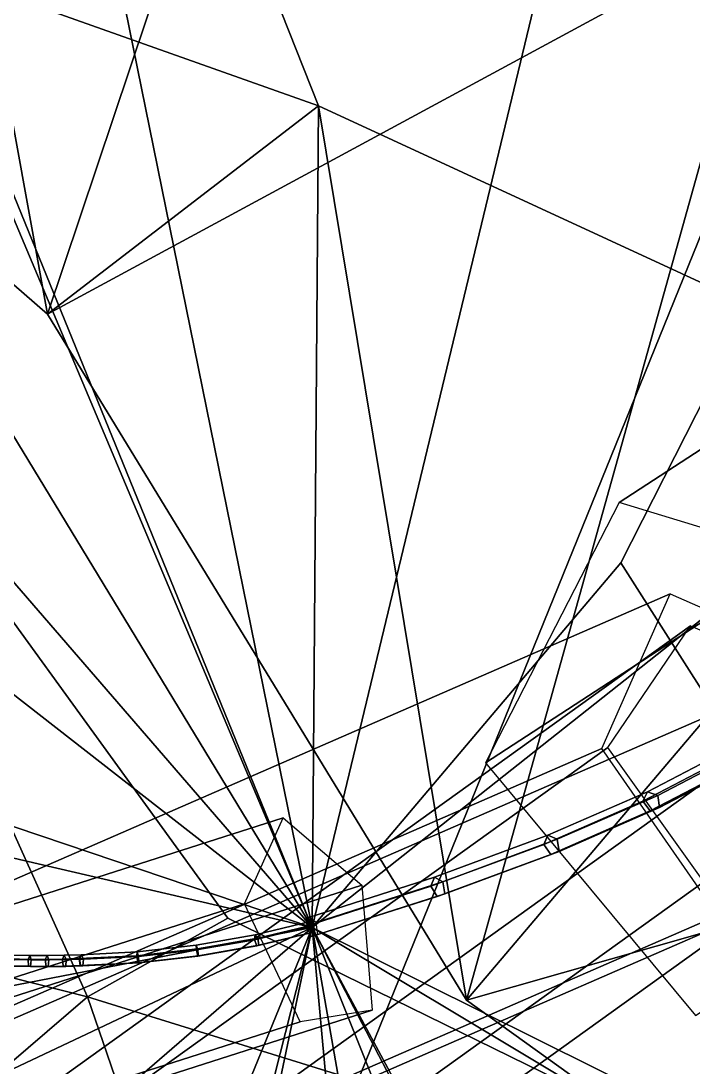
# Model space of a CAD drawing. Header units: metres. Extents: x -317 to 277, y -489 to 236.
# Drawn here: x -146.5 to -142.81, y -133.7 to -127.96 of the extents above; entities that cross this region are included whole.
import ezdxf

# ---------------------------------------------------------------- set-up
doc = ezdxf.new("R2010")
doc.units = ezdxf.units.M

msp = doc.modelspace()

# ---------------------------------------------------------------- linework, layer by layer
at = {"layer": 'Newplan_1Pdncle', "color": 3}
for points in [[(-145.0571, -132.3366, 725.2916), (-160.0123, -137.1202, 735.4659), (-160.2247, -137.5915, 734.9321), (-145.2695, -132.8078, 724.7578)], [(-144.6258, -132.7048, 725.7523), (-159.5811, -137.4885, 735.9266), (-160.0123, -137.1202, 735.4659), (-145.0571, -132.3366, 725.2916)], [(-144.5689, -133.3927, 725.5126), (-159.5241, -138.1764, 735.6869), (-159.5811, -137.4885, 735.9266), (-144.6258, -132.7048, 725.7523)], [(-145.2695, -132.8078, 724.7578), (-160.2247, -137.5915, 734.9321), (-159.9196, -138.2397, 735.0758), (-144.9644, -133.456, 724.9016)], [(-144.9644, -133.456, 724.9016), (-159.9196, -138.2397, 735.0758), (-159.5241, -138.1764, 735.6869), (-144.5689, -133.3927, 725.5126)]]:
    msp.add_3dface(points, dxfattribs=at)
at = {"layer": 'Newplan_Intrnd', "color": 3}
for points in [[(-133.271, -124.1412, 703.1854), (-143.2122, -130.6059, 723.0386), (-143.947, -132.0338, 722.2057), (-134.0368, -125.5909, 702.4208)], [(-131.6051, -124.5969, 703.7234), (-141.5966, -131.097, 723.6876), (-143.2122, -130.6059, 723.0386), (-133.271, -124.1412, 703.1854)], [(-134.0368, -125.5909, 702.4208), (-143.947, -132.0338, 722.2057), (-142.7924, -133.4207, 722.3323), (-132.8512, -126.956, 702.4791)], [(-142.8204, -131.282, 723.0324), (-147.5975, -134.7089, 733.0544), (-148.0521, -135.3773, 732.6091), (-143.275, -131.9504, 722.5872)], [(-142.0218, -131.6227, 723.2966), (-146.7989, -135.0496, 733.3185), (-147.5975, -134.7089, 733.0544), (-142.8204, -131.282, 723.0324)], [(-141.9764, -132.4867, 723.0228), (-146.7535, -135.9136, 733.0447), (-146.7989, -135.0496, 733.3185), (-142.0218, -131.6227, 723.2966)], [(-143.275, -131.9504, 722.5872), (-148.0521, -135.3773, 732.6091), (-147.5236, -136.115, 732.6088), (-142.7465, -132.6881, 722.5869)], [(-142.5934, -131.9511, 722.9078), (-143.057, -132.1932, 723.5972), (-143.0821, -132.2452, 723.562), (-142.6185, -132.0031, 722.8727)], [(-142.5369, -131.9716, 722.9386), (-143.0004, -132.2138, 723.6279), (-143.057, -132.1932, 723.5972), (-142.5934, -131.9511, 722.9078)], [(-142.6185, -132.0031, 722.8727), (-143.0821, -132.2452, 723.562), (-143.0413, -132.2984, 723.5707), (-142.5777, -132.0562, 722.8814)], [(-142.5271, -132.0376, 722.9221), (-142.9906, -132.2797, 723.6114), (-143.0004, -132.2138, 723.6279), (-142.5369, -131.9716, 722.9386)], [(-142.5777, -132.0562, 722.8814), (-143.0413, -132.2984, 723.5707), (-142.9906, -132.2797, 723.6114), (-142.5271, -132.0376, 722.9221)], [(-143.057, -132.1932, 723.5972), (-143.6039, -132.4313, 724.2209), (-143.6261, -132.4819, 724.1821), (-143.0821, -132.2452, 723.562)], [(-143.0004, -132.2138, 723.6279), (-143.552, -132.454, 724.2577), (-143.6039, -132.4313, 724.2209), (-143.057, -132.1932, 723.5972)], [(-142.9906, -132.2797, 723.6114), (-143.5421, -132.52, 724.2411), (-143.552, -132.454, 724.2577), (-143.0004, -132.2138, 723.6279)], [(-143.0821, -132.2452, 723.562), (-143.6261, -132.4819, 724.1821), (-143.5882, -132.5365, 724.1945), (-143.0413, -132.2984, 723.5707)], [(-143.0413, -132.2984, 723.5707), (-143.5882, -132.5365, 724.1945), (-143.5421, -132.52, 724.2411), (-142.9906, -132.2797, 723.6114)], [(-143.6039, -132.4313, 724.2209), (-144.227, -132.6624, 724.7715), (-144.246, -132.7117, 724.7294), (-143.6261, -132.4819, 724.1821)], [(-143.552, -132.454, 724.2577), (-144.1805, -132.6873, 724.8137), (-144.227, -132.6624, 724.7715), (-143.6039, -132.4313, 724.2209)], [(-143.5421, -132.52, 724.2411), (-144.1706, -132.7533, 724.7972), (-144.1805, -132.6873, 724.8137), (-143.552, -132.454, 724.2577)], [(-142.7465, -132.6881, 722.5869), (-147.5236, -136.115, 732.6088), (-146.7535, -135.9136, 733.0447), (-141.9764, -132.4867, 723.0228)], [(-143.6261, -132.4819, 724.1821), (-144.246, -132.7117, 724.7294), (-144.2113, -132.7675, 724.7451), (-143.5882, -132.5365, 724.1945)], [(-143.5882, -132.5365, 724.1945), (-144.2113, -132.7675, 724.7451), (-144.1706, -132.7533, 724.7972), (-143.5421, -132.52, 724.2411)], [(-144.227, -132.6624, 724.7715), (-144.9169, -132.883, 725.2407), (-144.9322, -132.9311, 725.1957), (-144.246, -132.7117, 724.7294)], [(-144.1805, -132.6873, 724.8137), (-144.8764, -132.91, 725.2876), (-144.9169, -132.883, 725.2407), (-144.227, -132.6624, 724.7715)], [(-144.1706, -132.7533, 724.7972), (-144.8666, -132.976, 725.2711), (-144.8764, -132.91, 725.2876), (-144.1805, -132.6873, 724.8137)], [(-144.246, -132.7117, 724.7294), (-144.9322, -132.9311, 725.1957), (-144.9012, -132.9882, 725.2143), (-144.2113, -132.7675, 724.7451)], [(-144.2113, -132.7675, 724.7451), (-144.9012, -132.9882, 725.2143), (-144.8666, -132.976, 725.2711), (-144.1706, -132.7533, 724.7972)]]:
    msp.add_3dface(points, dxfattribs=at)
at = {"layer": 'Newplan_Mrstm', "color": 3}
for points in [[(-146.3526, -129.5708, 733.0635), (-143.1731, -120.1059, 744.6378), (-147.9376, -120.8503, 738.688)], [(-146.3526, -129.5708, 733.0635), (-147.9376, -120.8503, 738.688), (-143.1731, -120.1059, 744.6378)], [(-142.4014, -127.4343, 742.5513), (-143.1731, -120.1059, 744.6378), (-146.3526, -129.5708, 733.0635)], [(-142.4014, -127.4343, 742.5513), (-146.3526, -129.5708, 733.0635), (-143.1731, -120.1059, 744.6378)], [(-146.3526, -129.5708, 733.0635), (-147.9376, -120.8503, 738.688), (-149.5865, -126.7535, 730.9904)], [(-146.3526, -129.5708, 733.0635), (-149.5865, -126.7535, 730.9904), (-147.9376, -120.8503, 738.688)], [(-144.8985, -132.9377, 725.2421), (-149.3135, -122.1098, 728.3858), (-150.6986, -126.2324, 725.3316)], [(-144.8985, -132.9377, 725.2421), (-150.6986, -126.2324, 725.3316), (-149.3135, -122.1098, 728.3858)], [(-144.8985, -132.9377, 725.2421), (-143.6832, -127.8921, 729.6197), (-149.3135, -122.1098, 728.3858)], [(-144.8985, -132.9377, 725.2421), (-149.3135, -122.1098, 728.3858), (-143.6832, -127.8921, 729.6197)], [(-144.8635, -128.4287, 732.876), (-149.5865, -126.7535, 730.9904), (-146.8205, -123.4969, 732.5767)], [(-144.8635, -128.4287, 732.876), (-146.8205, -123.4969, 732.5767), (-149.5865, -126.7535, 730.9904)], [(-146.8205, -123.4969, 732.5767), (-147.0527, -127.8256, 725.9927), (-144.8985, -132.9377, 725.2421)], [(-146.8205, -123.4969, 732.5767), (-144.8985, -132.9377, 725.2421), (-147.0527, -127.8256, 725.9927)], [(-144.8635, -128.4287, 732.876), (-146.8205, -123.4969, 732.5767), (-144.8985, -132.9377, 725.2421)], [(-144.8635, -128.4287, 732.876), (-144.8985, -132.9377, 725.2421), (-146.8205, -123.4969, 732.5767)], [(-150.6986, -126.2324, 725.3316), (-153.8634, -125.9478, 721.0719), (-144.8985, -132.9377, 725.2421)], [(-150.6986, -126.2324, 725.3316), (-144.8985, -132.9377, 725.2421), (-153.8634, -125.9478, 721.0719)], [(-153.8634, -125.9478, 721.0719), (-148.8476, -132.0211, 721.3818), (-144.8985, -132.9377, 725.2421)], [(-153.8634, -125.9478, 721.0719), (-144.8985, -132.9377, 725.2421), (-148.8476, -132.0211, 721.3818)], [(-144.8635, -128.4287, 732.876), (-146.3526, -129.5708, 733.0635), (-149.5865, -126.7535, 730.9904)], [(-144.8635, -128.4287, 732.876), (-149.5865, -126.7535, 730.9904), (-146.3526, -129.5708, 733.0635)], [(-144.8985, -132.9377, 725.2421), (-148.2506, -127.4258, 723.1252), (-153.9926, -129.8682, 717.86)], [(-144.8985, -132.9377, 725.2421), (-153.9926, -129.8682, 717.86), (-148.2506, -127.4258, 723.1252)], [(-144.0504, -133.3376, 734.8538), (-142.4014, -127.4343, 742.5513), (-146.3526, -129.5708, 733.0635)], [(-144.0504, -133.3376, 734.8538), (-146.3526, -129.5708, 733.0635), (-142.4014, -127.4343, 742.5513)], [(-144.0504, -133.3376, 734.8538), (-138.0265, -131.6221, 745.7177), (-142.4014, -127.4343, 742.5513)], [(-144.0504, -133.3376, 734.8538), (-142.4014, -127.4343, 742.5513), (-138.0265, -131.6221, 745.7177)], [(-144.0504, -133.3376, 734.8538), (-146.3526, -129.5708, 733.0635), (-144.8635, -128.4287, 732.876)], [(-144.0504, -133.3376, 734.8538), (-144.8635, -128.4287, 732.876), (-146.3526, -129.5708, 733.0635)], [(-144.8985, -132.9377, 725.2421), (-141.2844, -130.081, 736.4401), (-144.8635, -128.4287, 732.876)], [(-144.8985, -132.9377, 725.2421), (-144.8635, -128.4287, 732.876), (-141.2844, -130.081, 736.4401)], [(-141.2844, -130.081, 736.4401), (-144.0504, -133.3376, 734.8538), (-144.8635, -128.4287, 732.876)], [(-141.2844, -130.081, 736.4401), (-144.8635, -128.4287, 732.876), (-144.0504, -133.3376, 734.8538)], [(-140.5528, -135.0966, 736.3359), (-142.1965, -128.9553, 735.5425), (-143.2039, -130.936, 730.1876)], [(-140.5528, -135.0966, 736.3359), (-143.2039, -130.936, 730.1876), (-142.1965, -128.9553, 735.5425)], [(-144.6835, -133.8687, 734.852), (-139.1141, -134.115, 745.7521), (-142.7527, -129.1113, 739.1191)], [(-144.6835, -133.8687, 734.852), (-142.7527, -129.1113, 739.1191), (-139.1141, -134.115, 745.7521)], [(-144.6835, -133.8687, 734.852), (-142.7527, -129.1113, 739.1191), (-140.5528, -135.0966, 736.3359)], [(-144.6835, -133.8687, 734.852), (-140.5528, -135.0966, 736.3359), (-142.7527, -129.1113, 739.1191)], [(-146.1327, -133.3179, 781.6201), (-147.9171, -129.3632, 786.1536), (-151.4007, -131.9843, 780.7606)], [(-146.1327, -133.3179, 781.6201), (-151.4007, -131.9843, 780.7606), (-147.9171, -129.3632, 786.1536)], [(-145.3622, -132.8869, 785.0154), (-147.9171, -129.3632, 786.1536), (-146.1327, -133.3179, 781.6201)], [(-145.3622, -132.8869, 785.0154), (-146.1327, -133.3179, 781.6201), (-147.9171, -129.3632, 786.1536)], [(-144.8985, -132.9377, 725.2421), (-153.9926, -129.8682, 717.86), (-151.8314, -134.2825, 719.8815)], [(-144.8985, -132.9377, 725.2421), (-151.8314, -134.2825, 719.8815), (-153.9926, -129.8682, 717.86)], [(-144.8985, -132.9377, 725.2421), (-140.9146, -135.3259, 730.1942), (-141.2844, -130.081, 736.4401)], [(-144.8985, -132.9377, 725.2421), (-141.2844, -130.081, 736.4401), (-140.9146, -135.3259, 730.1942)], [(-141.2844, -130.081, 736.4401), (-138.8633, -137.0617, 738.5672), (-144.0504, -133.3376, 734.8538)], [(-141.2844, -130.081, 736.4401), (-144.0504, -133.3376, 734.8538), (-138.8633, -137.0617, 738.5672)], [(-140.5528, -135.0966, 736.3359), (-143.2039, -130.936, 730.1876), (-144.8985, -132.9377, 725.2421)], [(-140.5528, -135.0966, 736.3359), (-144.8985, -132.9377, 725.2421), (-143.2039, -130.936, 730.1876)], [(-138.8633, -137.0617, 738.5672), (-138.0265, -131.6221, 745.7177), (-144.0504, -133.3376, 734.8538)], [(-138.8633, -137.0617, 738.5672), (-144.0504, -133.3376, 734.8538), (-138.0265, -131.6221, 745.7177)], [(-147.6599, -134.6281, 778.5606), (-146.1327, -133.3179, 781.6201), (-151.4007, -131.9843, 780.7606)], [(-147.6599, -134.6281, 778.5606), (-151.4007, -131.9843, 780.7606), (-146.1327, -133.3179, 781.6201)], [(-146.1327, -133.3179, 781.6201), (-141.6223, -134.719, 785.3631), (-145.3622, -132.8869, 785.0154)], [(-146.1327, -133.3179, 781.6201), (-145.3622, -132.8869, 785.0154), (-141.6223, -134.719, 785.3631)], [(-151.8314, -134.2825, 719.8815), (-152.0141, -139.085, 717.6134), (-144.8985, -132.9377, 725.2421)], [(-151.8314, -134.2825, 719.8815), (-144.8985, -132.9377, 725.2421), (-152.0141, -139.085, 717.6134)], [(-152.0141, -139.085, 717.6134), (-146.1249, -137.7636, 722.684), (-144.8985, -132.9377, 725.2421)], [(-152.0141, -139.085, 717.6134), (-144.8985, -132.9377, 725.2421), (-146.1249, -137.7636, 722.684)], [(-144.8985, -132.9377, 725.2421), (-148.899, -142.7068, 719.3109), (-146.707, -141.5291, 724.0067)], [(-144.8985, -132.9377, 725.2421), (-146.707, -141.5291, 724.0067), (-148.899, -142.7068, 719.3109)], [(-144.8985, -132.9377, 725.2421), (-148.3474, -134.5671, 719.6252), (-148.899, -142.7068, 719.3109)], [(-144.8985, -132.9377, 725.2421), (-148.899, -142.7068, 719.3109), (-148.3474, -134.5671, 719.6252)], [(-146.707, -141.5291, 724.0067), (-143.8111, -144.876, 726.9484), (-144.8985, -132.9377, 725.2421)], [(-146.707, -141.5291, 724.0067), (-144.8985, -132.9377, 725.2421), (-143.8111, -144.876, 726.9484)], [(-144.8985, -132.9377, 725.2421), (-140.9263, -142.8403, 730.9673), (-142.3356, -137.8567, 732.159)], [(-144.8985, -132.9377, 725.2421), (-142.3356, -137.8567, 732.159), (-140.9263, -142.8403, 730.9673)], [(-144.8985, -132.9377, 725.2421), (-143.745, -139.5233, 724.0601), (-140.9263, -142.8403, 730.9673)], [(-144.8985, -132.9377, 725.2421), (-140.9263, -142.8403, 730.9673), (-143.745, -139.5233, 724.0601)], [(-142.3356, -137.8567, 732.159), (-140.5528, -135.0966, 736.3359), (-144.8985, -132.9377, 725.2421)], [(-142.3356, -137.8567, 732.159), (-144.8985, -132.9377, 725.2421), (-140.5528, -135.0966, 736.3359)], [(-143.8111, -144.876, 726.9484), (-142.6219, -137.1707, 728.1118), (-144.8985, -132.9377, 725.2421)], [(-143.8111, -144.876, 726.9484), (-144.8985, -132.9377, 725.2421), (-142.6219, -137.1707, 728.1118)], [(-144.428, -138.2845, 779.978), (-146.1327, -133.3179, 781.6201), (-147.6599, -134.6281, 778.5606)], [(-144.428, -138.2845, 779.978), (-147.6599, -134.6281, 778.5606), (-146.1327, -133.3179, 781.6201)], [(-144.428, -138.2845, 779.978), (-141.6223, -134.719, 785.3631), (-146.1327, -133.3179, 781.6201)], [(-144.428, -138.2845, 779.978), (-146.1327, -133.3179, 781.6201), (-141.6223, -134.719, 785.3631)]]:
    msp.add_3dface(points, dxfattribs=at)
at = {"layer": 'Newplan_Petiole', "color": 3}
for points in [[(-142.9331, -131.1064, 722.9294), (-149.0678, -133.7778, 729.9284), (-149.4415, -134.6277, 729.2765), (-143.3067, -131.9563, 722.2775)], [(-142.0618, -131.4884, 723.5473), (-148.1965, -134.1598, 730.5463), (-149.0678, -133.7778, 729.9284), (-142.9331, -131.1064, 722.9294)], [(-141.8966, -132.5958, 723.2694), (-148.0313, -135.2672, 730.2684), (-148.1965, -134.1598, 730.5463), (-142.0618, -131.4884, 723.5473)], [(-143.3067, -131.9563, 722.2775), (-149.4415, -134.6277, 729.2765), (-148.8046, -135.5429, 729.4854), (-142.6698, -132.8716, 722.4865)], [(-142.6698, -132.8716, 722.4865), (-148.8046, -135.5429, 729.4854), (-148.0313, -135.2672, 730.2684), (-141.8966, -132.5958, 723.2694)], [(-144.9069, -132.9056, 725.2402), (-145.2119, -132.9788, 725.3506), (-145.2158, -133.0051, 725.3221), (-144.9109, -132.9319, 725.2117)], [(-144.8914, -132.9233, 725.2712), (-145.1964, -132.9965, 725.3816), (-145.2119, -132.9788, 725.3506), (-144.9069, -132.9056, 725.2402)], [(-144.8857, -132.9613, 725.2617), (-145.1907, -133.0345, 725.3721), (-145.1964, -132.9965, 725.3816), (-144.8914, -132.9233, 725.2712)], [(-145.1964, -132.9965, 725.3816), (-145.5285, -133.0548, 725.4165), (-145.5353, -133.0352, 725.3835), (-145.2119, -132.9788, 725.3506)], [(-145.2119, -132.9788, 725.3506), (-145.5353, -133.0352, 725.3835), (-145.5339, -133.0605, 725.3538), (-145.2158, -133.0051, 725.3221)], [(-144.9109, -132.9319, 725.2117), (-145.2158, -133.0051, 725.3221), (-145.2028, -133.0394, 725.3354), (-144.8979, -132.9662, 725.225)], [(-144.8979, -132.9662, 725.225), (-145.2028, -133.0394, 725.3354), (-145.1907, -133.0345, 725.3721), (-144.8857, -132.9613, 725.2617)], [(-145.5285, -133.0548, 725.4165), (-145.8622, -133.0931, 725.3708), (-145.86, -133.0723, 725.338), (-145.5353, -133.0352, 725.3835)], [(-145.5353, -133.0352, 725.3835), (-145.86, -133.0723, 725.338), (-145.8531, -133.0967, 725.3085), (-145.5339, -133.0605, 725.3538)], [(-145.2158, -133.0051, 725.3221), (-145.5339, -133.0605, 725.3538), (-145.5262, -133.0959, 725.3682), (-145.2028, -133.0394, 725.3354)], [(-145.1907, -133.0345, 725.3721), (-145.5228, -133.0928, 725.4069), (-145.5285, -133.0548, 725.4165), (-145.1964, -132.9965, 725.3816)], [(-145.2028, -133.0394, 725.3354), (-145.5262, -133.0959, 725.3682), (-145.5228, -133.0928, 725.4069), (-145.1907, -133.0345, 725.3721)], [(-146.4586, -133.113, 725.1559), (-146.554, -133.1109, 725.1312), (-146.5455, -133.0894, 725.0999), (-146.4494, -133.0914, 725.1248)], [(-146.4494, -133.0914, 725.1248), (-146.5455, -133.0894, 725.0999), (-146.5382, -133.1134, 725.0701), (-146.4409, -133.1155, 725.0954)], [(-146.364, -133.1134, 725.1835), (-146.4586, -133.113, 725.1559), (-146.4494, -133.0914, 725.1248), (-146.3542, -133.0918, 725.1526)], [(-146.3542, -133.0918, 725.1526), (-146.4494, -133.0914, 725.1248), (-146.4409, -133.1155, 725.0954), (-146.3444, -133.1159, 725.1235)], [(-146.2702, -133.1121, 725.2141), (-146.364, -133.1134, 725.1835), (-146.3542, -133.0918, 725.1526), (-146.2598, -133.0905, 725.1833)], [(-146.2598, -133.0905, 725.1833), (-146.3542, -133.0918, 725.1526), (-146.3444, -133.1159, 725.1235), (-146.2488, -133.1146, 725.1547)], [(-146.1764, -133.1091, 725.2478), (-146.2702, -133.1121, 725.2141), (-146.2598, -133.0905, 725.1833), (-146.166, -133.0876, 725.217)], [(-146.166, -133.0876, 725.217), (-146.2598, -133.0905, 725.1833), (-146.2488, -133.1146, 725.1547), (-146.155, -133.1116, 725.1885)], [(-145.8622, -133.0931, 725.3708), (-146.1775, -133.1091, 725.2474), (-146.1665, -133.0876, 725.2169), (-145.86, -133.0723, 725.338)], [(-145.8565, -133.1311, 725.3613), (-146.1718, -133.1472, 725.2379), (-146.1775, -133.1091, 725.2474), (-145.8622, -133.0931, 725.3708)], [(-145.86, -133.0723, 725.338), (-146.1665, -133.0876, 725.2169), (-146.1542, -133.1116, 725.1887), (-145.8531, -133.0967, 725.3085)], [(-145.8531, -133.0967, 725.3085), (-146.1542, -133.1116, 725.1887), (-146.1575, -133.1482, 725.2017), (-145.8509, -133.1329, 725.3228)], [(-145.5228, -133.0928, 725.4069), (-145.8565, -133.1311, 725.3613), (-145.8622, -133.0931, 725.3708), (-145.5285, -133.0548, 725.4165)], [(-145.5262, -133.0959, 725.3682), (-145.8509, -133.1329, 725.3228), (-145.8565, -133.1311, 725.3613), (-145.5228, -133.0928, 725.4069)], [(-145.5339, -133.0605, 725.3538), (-145.8531, -133.0967, 725.3085), (-145.8509, -133.1329, 725.3228), (-145.5262, -133.0959, 725.3682)], [(-146.4557, -133.1511, 725.1454), (-146.552, -133.149, 725.1204), (-146.554, -133.1109, 725.1312), (-146.4586, -133.113, 725.1559)], [(-146.4448, -133.1521, 725.108), (-146.5423, -133.1501, 725.0826), (-146.552, -133.149, 725.1204), (-146.4557, -133.1511, 725.1454)], [(-146.4409, -133.1155, 725.0954), (-146.5382, -133.1134, 725.0701), (-146.5423, -133.1501, 725.0826), (-146.4448, -133.1521, 725.108)], [(-146.3601, -133.1514, 725.1733), (-146.4557, -133.1511, 725.1454), (-146.4586, -133.113, 725.1559), (-146.364, -133.1134, 725.1835)], [(-146.3481, -133.1525, 725.1363), (-146.4448, -133.1521, 725.108), (-146.4557, -133.1511, 725.1454), (-146.3601, -133.1514, 725.1733)], [(-146.3444, -133.1159, 725.1235), (-146.4409, -133.1155, 725.0954), (-146.4448, -133.1521, 725.108), (-146.3481, -133.1525, 725.1363)], [(-146.2654, -133.1501, 725.2042), (-146.3601, -133.1514, 725.1733), (-146.364, -133.1134, 725.1835), (-146.2702, -133.1121, 725.2141)], [(-146.2522, -133.1512, 725.1675), (-146.3481, -133.1525, 725.1363), (-146.3601, -133.1514, 725.1733), (-146.2654, -133.1501, 725.2042)], [(-146.2488, -133.1146, 725.1547), (-146.3444, -133.1159, 725.1235), (-146.3481, -133.1525, 725.1363), (-146.2522, -133.1512, 725.1675)], [(-146.1716, -133.1472, 725.2379), (-146.2654, -133.1501, 725.2042), (-146.2702, -133.1121, 725.2141), (-146.1764, -133.1091, 725.2478)], [(-146.1584, -133.1482, 725.2013), (-146.2522, -133.1512, 725.1675), (-146.2654, -133.1501, 725.2042), (-146.1716, -133.1472, 725.2379)], [(-146.155, -133.1116, 725.1885), (-146.2488, -133.1146, 725.1547), (-146.2522, -133.1512, 725.1675), (-146.1584, -133.1482, 725.2013)], [(-145.8509, -133.1329, 725.3228), (-146.1575, -133.1482, 725.2017), (-146.1718, -133.1472, 725.2379), (-145.8565, -133.1311, 725.3613)]]:
    msp.add_3dface(points, dxfattribs=at)

doc.saveas('drawing.dxf')
